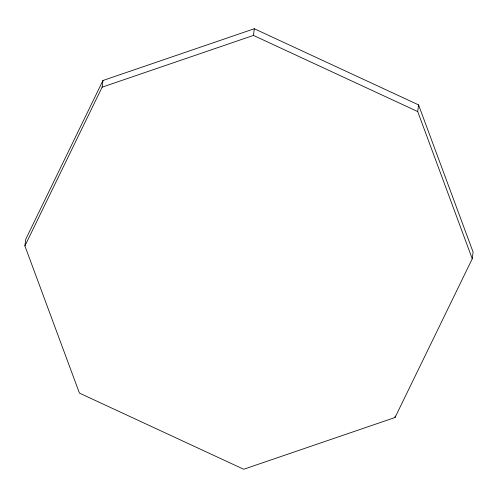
<?xml version="1.0" encoding="UTF-8"?>
<svg xmlns="http://www.w3.org/2000/svg" width="498" height="498" viewBox="0 0 498 498"><rect width="100%" height="100%" fill="white"/><g stroke="black" fill="none" stroke-linecap="round" stroke-linejoin="round"><path stroke-width="0.75" d="M24.9 245.912L25.747 239.233L102.968 80.495L254.297 28.741L418.557 104.885L473.1 252.088L472.253 258.767L395.032 417.505L243.703 469.259L79.443 393.115L24.9 245.912L102.121 87.181L102.968 80.495M102.121 87.181L253.451 35.42L254.297 28.741M472.253 258.767L417.71 111.571L418.557 104.885M395.032 417.505L395.225 416.017M253.451 35.42L417.71 111.571"/></g></svg>
